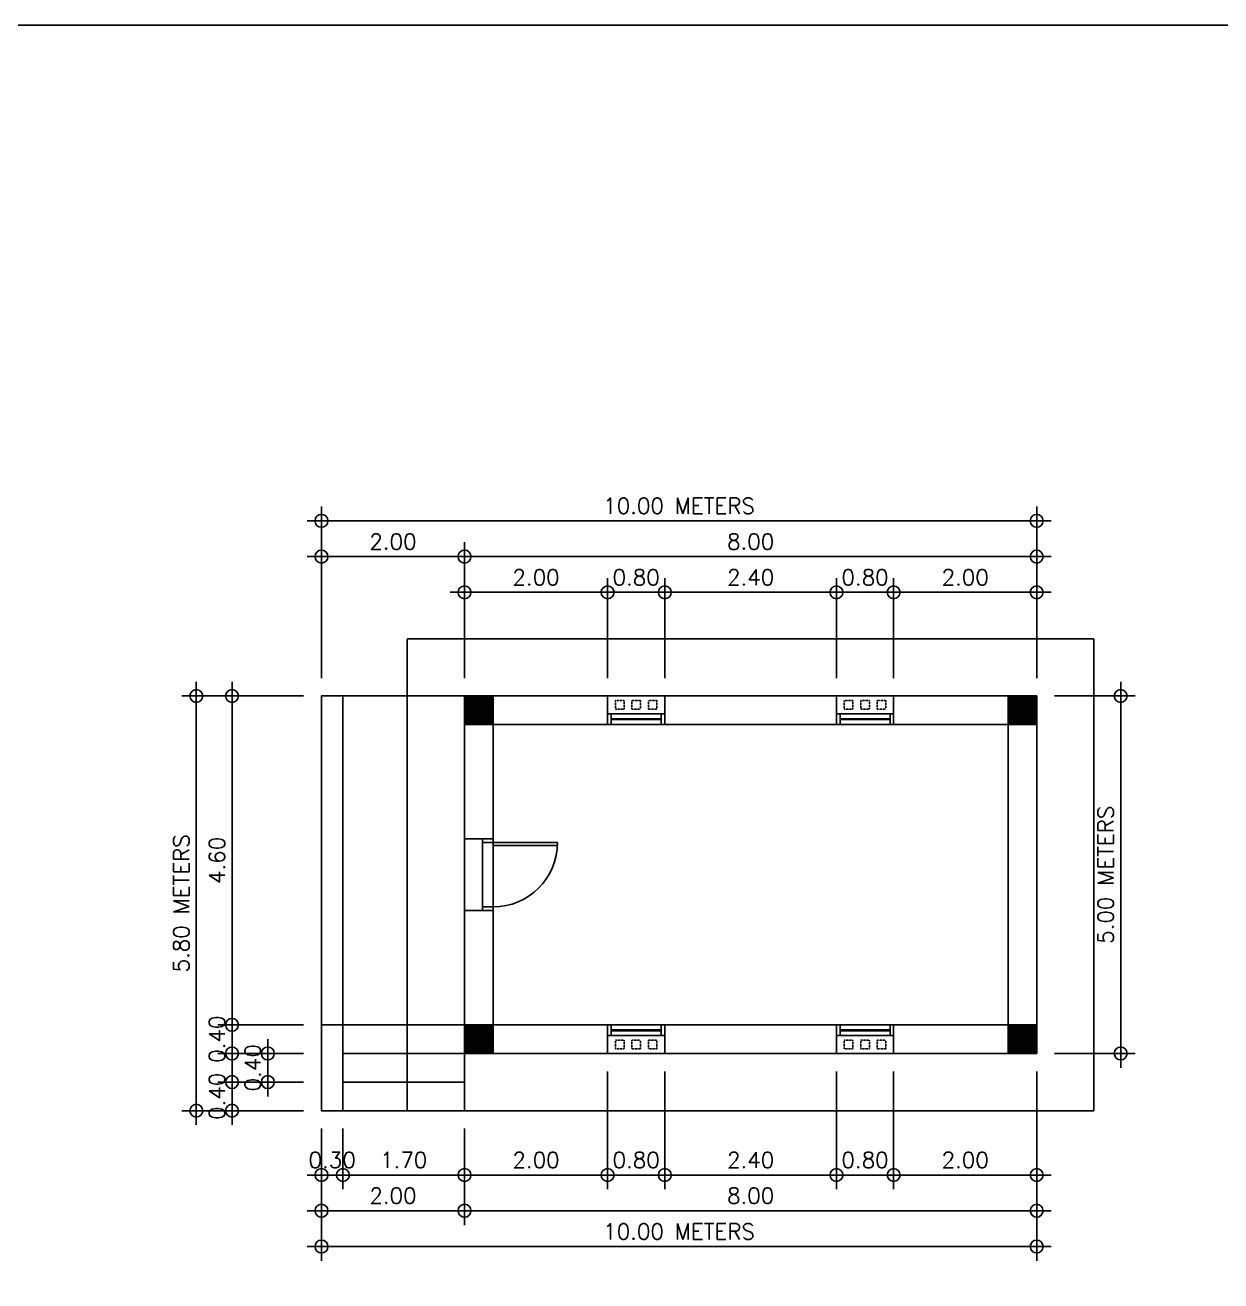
# Model space of a CAD drawing. Header units: millimetres. Extents: x -251401 to 377140, y -30451 to 275830.
# Drawn here: x 193580 to 210298, y 6819 to 24384 of the extents above; entities that cross this region are included whole.
import ezdxf

# ---------------------------------------------------------------- set-up
doc = ezdxf.new("R2010")
doc.units = ezdxf.units.MM
doc.linetypes.add('HIDDEN', pattern=[9.525, 6.35, -3.175])
for name, color, linetype in [('0-S1', 1, 'Continuous'), ('A-COLUMNS', 5, 'Continuous'), ('A-DIMENSIONS', 30, 'Continuous'), ('A-DOORS', 2, 'Continuous'), ('A-HATCH', 8, 'Continuous'), ('A-WALL', 4, 'Continuous'), ('A-WINDOWS', 2, 'Continuous')]:
    doc.layers.add(name, color=color, linetype=linetype)
doc.styles.add('LEROY', font='simplex.shx')
doc.dimstyles.new('DIM100', dxfattribs={"dimscale": 0, "dimtxt": 220, "dimasz": 180, "dimexe": 220, "dimexo": 250, "dimgap": 1, "dimtad": 1, "dimtoh": 1, "dimlfac": 0.001, "dimzin": 1, "dimdsep": 46, "dimtxsty": 'LEROY', "dimblk1": 'ORIGIN', "dimblk2": 'ORIGIN', "dimsah": 1, "dimcen": 0.18, "dimclrd": 30, "dimclre": 30, "dimclrt": 7, "dimazin": 0, "dimtfac": 1, "dimtix": 1, "dimtmove": 1, "dimatfit": 3, "dimfxl": 1, "dimtvp": 1, "dimtolj": 2, "dimtzin": 0, "dimarcsym": 0})

# ---------------------------------------------------------------- blocks, each defined once
blk = doc.blocks.new('2h5h25225h')
at = {"layer": 'A-WALL', "color": 8}
blk.add_lwpolyline([(0, 0), (800, 0), (800, -400), (0, -400)], close=True, dxfattribs=at)
at = {"layer": 'A-WALL', "color": 8, "linetype": 'HIDDEN', "ltscale": 0.1}
for points in [[(230, -335), (110, -335), (110, -215), (230, -215)], [(460, -335), (340, -335), (340, -215), (460, -215)], [(570, -335), (690, -335), (690, -215), (570, -215)]]:
    blk.add_lwpolyline(points, close=True, dxfattribs=at)
at = {"layer": 'A-WINDOWS', "color": 8}
blk.add_lwpolyline([(0, 0), (0, -150), (800, -150), (800, 0)], close=True, dxfattribs=at)
at = {"layer": 'A-WINDOWS', "color": 2}
for points in [[(0, -150), (50, -150), (50, 0), (0, 0)], [(800, -150), (750, -150), (750, 0), (800, 0)]]:
    blk.add_lwpolyline(points, close=True, dxfattribs=at)
at = {"layer": 'A-WINDOWS', "color": 1}
blk.add_lwpolyline([(50, -81), (750, -81), (750, -69), (50, -69)], close=True, dxfattribs=at)
blk = doc.blocks.new('USER ARROW 100')
at = {"layer": 'A-DIMENSIONS'}
for q in [(-200, 0), (200, 0)]:
    blk.add_line((0, 0), q, dxfattribs=at)
for points in [[(0, 0), (0, 200)], [(0, 0), (0, -200)]]:
    blk.add_lwpolyline(points, dxfattribs=at)
blk.add_circle((0, 0), 90, dxfattribs=at)
blk = doc.blocks.new('*D51')
at = {"layer": 'A-DIMENSIONS', "color": 30, "transparency": 16777216}
for p, q in [((199723, 15250), (199723, 16450)), ((199724, 16450), (201722, 16450)), ((201723, 15250), (201723, 16450))]:
    blk.add_line(p, q, dxfattribs=at)
at = {"layer": 'Defpoints', "color": 0, "transparency": 16777216}
for p in [(201723, 16450), (199723, 15000), (201723, 15000)]:
    blk.add_point(p, dxfattribs=at)
at = {"layer": 'A-DIMENSIONS', "color": 30, "transparency": 16777216, "rotation": 180}
blk.add_blockref('USER ARROW 100', (199723, 16450), dxfattribs=at)
at = {"layer": 'A-DIMENSIONS', "color": 30, "transparency": 16777216}
blk.add_blockref('USER ARROW 100', (201723, 16450), dxfattribs=at)
at = {"layer": 'A-DIMENSIONS', "color": 7, "transparency": 16777216, "insert": (200723, 16660), "char_height": 220, "attachment_point": 5, "style": 'LEROY'}
blk.add_mtext('\\A2;2.00', dxfattribs=at)
blk = doc.blocks.new('*D52')
at = {"layer": 'A-DIMENSIONS', "color": 30, "transparency": 16777216}
for p, q in [((197723, 15250), (197723, 17450)), ((197724, 17450), (207722, 17450)), ((207723, 15250), (207723, 17450))]:
    blk.add_line(p, q, dxfattribs=at)
at = {"layer": 'Defpoints', "color": 0, "transparency": 16777216}
for p in [(207723, 17450), (197723, 15000), (207723, 15000)]:
    blk.add_point(p, dxfattribs=at)
at = {"layer": 'A-DIMENSIONS', "color": 30, "transparency": 16777216, "rotation": 180}
blk.add_blockref('USER ARROW 100', (197723, 17450), dxfattribs=at)
at = {"layer": 'A-DIMENSIONS', "color": 30, "transparency": 16777216}
blk.add_blockref('USER ARROW 100', (207723, 17450), dxfattribs=at)
at = {"layer": 'A-DIMENSIONS', "color": 7, "transparency": 16777216, "insert": (202723, 17660), "char_height": 220, "attachment_point": 5, "style": 'LEROY'}
blk.add_mtext('\\A2;10.00 METERS', dxfattribs=at)
blk = doc.blocks.new('*D53')
at = {"layer": 'A-DIMENSIONS', "color": 30, "transparency": 16777216}
for p, q in [((201722, 16450), (201721, 16450)), ((201723, 15250), (201723, 16450)), ((201723, 16450), (202523, 16450)), ((202523, 15250), (202523, 16450)), ((202524, 16450), (202525, 16450))]:
    blk.add_line(p, q, dxfattribs=at)
at = {"layer": 'Defpoints', "color": 0, "transparency": 16777216}
for p in [(202523, 16450), (201723, 15000), (202523, 15000)]:
    blk.add_point(p, dxfattribs=at)
at = {"layer": 'A-DIMENSIONS', "color": 30, "transparency": 16777216}
blk.add_blockref('USER ARROW 100', (201723, 16450), dxfattribs=at)
at = {"layer": 'A-DIMENSIONS', "color": 30, "transparency": 16777216, "rotation": 180}
blk.add_blockref('USER ARROW 100', (202523, 16450), dxfattribs=at)
at = {"layer": 'A-DIMENSIONS', "color": 7, "transparency": 16777216, "insert": (202123, 16660), "char_height": 220, "attachment_point": 5, "style": 'LEROY'}
blk.add_mtext('\\A2;0.80', dxfattribs=at)
blk = doc.blocks.new('*D54')
at = {"layer": 'A-DIMENSIONS', "color": 30, "transparency": 16777216}
for p, q in [((202523, 15250), (202523, 16450)), ((202524, 16450), (204922, 16450)), ((204923, 15250), (204923, 16450))]:
    blk.add_line(p, q, dxfattribs=at)
at = {"layer": 'Defpoints', "color": 0, "transparency": 16777216}
for p in [(204923, 16450), (202523, 15000), (204923, 15000)]:
    blk.add_point(p, dxfattribs=at)
at = {"layer": 'A-DIMENSIONS', "color": 30, "transparency": 16777216, "rotation": 180}
blk.add_blockref('USER ARROW 100', (202523, 16450), dxfattribs=at)
at = {"layer": 'A-DIMENSIONS', "color": 30, "transparency": 16777216}
blk.add_blockref('USER ARROW 100', (204923, 16450), dxfattribs=at)
at = {"layer": 'A-DIMENSIONS', "color": 7, "transparency": 16777216, "insert": (203723, 16660), "char_height": 220, "attachment_point": 5, "style": 'LEROY'}
blk.add_mtext('\\A2;2.40', dxfattribs=at)
blk = doc.blocks.new('*D55')
at = {"layer": 'A-DIMENSIONS', "color": 30, "transparency": 16777216}
for p, q in [((205723, 15250), (205723, 16450)), ((207722, 16450), (205724, 16450)), ((207723, 15250), (207723, 16450))]:
    blk.add_line(p, q, dxfattribs=at)
at = {"layer": 'Defpoints', "color": 0, "transparency": 16777216}
for p in [(205723, 16450), (205723, 15000), (207723, 15000)]:
    blk.add_point(p, dxfattribs=at)
at = {"layer": 'A-DIMENSIONS', "color": 30, "transparency": 16777216, "rotation": 180}
blk.add_blockref('USER ARROW 100', (205723, 16450), dxfattribs=at)
at = {"layer": 'A-DIMENSIONS', "color": 30, "transparency": 16777216}
blk.add_blockref('USER ARROW 100', (207723, 16450), dxfattribs=at)
at = {"layer": 'A-DIMENSIONS', "color": 7, "transparency": 16777216, "insert": (206723, 16660), "char_height": 220, "attachment_point": 5, "style": 'LEROY'}
blk.add_mtext('\\A2;2.00', dxfattribs=at)
blk = doc.blocks.new('*D56')
at = {"layer": 'A-DIMENSIONS', "color": 30, "transparency": 16777216}
for p, q in [((204922, 16450), (204921, 16450)), ((204923, 15250), (204923, 16450)), ((205723, 16450), (204923, 16450)), ((205723, 15250), (205723, 16450)), ((205724, 16450), (205725, 16450))]:
    blk.add_line(p, q, dxfattribs=at)
at = {"layer": 'Defpoints', "color": 0, "transparency": 16777216}
for p in [(204923, 16450), (204923, 15000), (205723, 15000)]:
    blk.add_point(p, dxfattribs=at)
at = {"layer": 'A-DIMENSIONS', "color": 30, "transparency": 16777216}
blk.add_blockref('USER ARROW 100', (204923, 16450), dxfattribs=at)
at = {"layer": 'A-DIMENSIONS', "color": 30, "transparency": 16777216, "rotation": 180}
blk.add_blockref('USER ARROW 100', (205723, 16450), dxfattribs=at)
at = {"layer": 'A-DIMENSIONS', "color": 7, "transparency": 16777216, "insert": (205323, 16660), "char_height": 220, "attachment_point": 5, "style": 'LEROY'}
blk.add_mtext('\\A2;0.80', dxfattribs=at)
blk = doc.blocks.new('*D57')
at = {"layer": 'A-DIMENSIONS', "color": 30, "transparency": 16777216}
for p, q in [((201723, 9750), (201723, 8300)), ((199723, 8950), (199723, 8300)), ((199724, 8300), (201722, 8300))]:
    blk.add_line(p, q, dxfattribs=at)
at = {"layer": 'Defpoints', "color": 0, "transparency": 16777216}
for p in [(201723, 10000), (199723, 9200), (201723, 8300)]:
    blk.add_point(p, dxfattribs=at)
at = {"layer": 'A-DIMENSIONS', "color": 30, "transparency": 16777216, "rotation": 180}
blk.add_blockref('USER ARROW 100', (199723, 8300), dxfattribs=at)
at = {"layer": 'A-DIMENSIONS', "color": 30, "transparency": 16777216}
blk.add_blockref('USER ARROW 100', (201723, 8300), dxfattribs=at)
at = {"layer": 'A-DIMENSIONS', "color": 7, "transparency": 16777216, "insert": (200723, 8510), "char_height": 220, "attachment_point": 5, "style": 'LEROY'}
blk.add_mtext('\\A2;2.00', dxfattribs=at)
blk = doc.blocks.new('*D58')
at = {"layer": 'A-DIMENSIONS', "color": 30, "transparency": 16777216}
for p, q in [((207723, 9750), (207723, 7300)), ((197723, 8950), (197723, 7300)), ((197724, 7300), (207722, 7300))]:
    blk.add_line(p, q, dxfattribs=at)
at = {"layer": 'Defpoints', "color": 0, "transparency": 16777216}
for p in [(207723, 10000), (197723, 9200), (207723, 7300)]:
    blk.add_point(p, dxfattribs=at)
at = {"layer": 'A-DIMENSIONS', "color": 30, "transparency": 16777216, "rotation": 180}
blk.add_blockref('USER ARROW 100', (197723, 7300), dxfattribs=at)
at = {"layer": 'A-DIMENSIONS', "color": 30, "transparency": 16777216}
blk.add_blockref('USER ARROW 100', (207723, 7300), dxfattribs=at)
at = {"layer": 'A-DIMENSIONS', "color": 7, "transparency": 16777216, "insert": (202723, 7510), "char_height": 220, "attachment_point": 5, "style": 'LEROY'}
blk.add_mtext('\\A2;10.00 METERS', dxfattribs=at)
blk = doc.blocks.new('*D59')
at = {"layer": 'A-DIMENSIONS', "color": 30, "transparency": 16777216}
for p, q in [((201723, 9750), (201723, 8300)), ((202523, 9750), (202523, 8300)), ((201722, 8300), (201721, 8300)), ((201723, 8300), (202523, 8300)), ((202524, 8300), (202525, 8300))]:
    blk.add_line(p, q, dxfattribs=at)
at = {"layer": 'Defpoints', "color": 0, "transparency": 16777216}
for p in [(201723, 10000), (202523, 10000), (202523, 8300)]:
    blk.add_point(p, dxfattribs=at)
at = {"layer": 'A-DIMENSIONS', "color": 30, "transparency": 16777216}
blk.add_blockref('USER ARROW 100', (201723, 8300), dxfattribs=at)
at = {"layer": 'A-DIMENSIONS', "color": 30, "transparency": 16777216, "rotation": 180}
blk.add_blockref('USER ARROW 100', (202523, 8300), dxfattribs=at)
at = {"layer": 'A-DIMENSIONS', "color": 7, "transparency": 16777216, "insert": (202123, 8510), "char_height": 220, "attachment_point": 5, "style": 'LEROY'}
blk.add_mtext('\\A2;0.80', dxfattribs=at)
blk = doc.blocks.new('*D60')
at = {"layer": 'A-DIMENSIONS', "color": 30, "transparency": 16777216}
for p, q in [((202523, 9750), (202523, 8300)), ((204923, 9750), (204923, 8300)), ((202524, 8300), (204922, 8300))]:
    blk.add_line(p, q, dxfattribs=at)
at = {"layer": 'Defpoints', "color": 0, "transparency": 16777216}
for p in [(202523, 10000), (204923, 10000), (204923, 8300)]:
    blk.add_point(p, dxfattribs=at)
at = {"layer": 'A-DIMENSIONS', "color": 30, "transparency": 16777216, "rotation": 180}
blk.add_blockref('USER ARROW 100', (202523, 8300), dxfattribs=at)
at = {"layer": 'A-DIMENSIONS', "color": 30, "transparency": 16777216}
blk.add_blockref('USER ARROW 100', (204923, 8300), dxfattribs=at)
at = {"layer": 'A-DIMENSIONS', "color": 7, "transparency": 16777216, "insert": (203723, 8510), "char_height": 220, "attachment_point": 5, "style": 'LEROY'}
blk.add_mtext('\\A2;2.40', dxfattribs=at)
blk = doc.blocks.new('*D61')
at = {"layer": 'A-DIMENSIONS', "color": 30, "transparency": 16777216}
for p, q in [((205723, 9750), (205723, 8300)), ((207723, 9750), (207723, 8300)), ((207722, 8300), (205724, 8300))]:
    blk.add_line(p, q, dxfattribs=at)
at = {"layer": 'Defpoints', "color": 0, "transparency": 16777216}
for p in [(205723, 10000), (207723, 10000), (205723, 8300)]:
    blk.add_point(p, dxfattribs=at)
at = {"layer": 'A-DIMENSIONS', "color": 30, "transparency": 16777216, "rotation": 180}
blk.add_blockref('USER ARROW 100', (205723, 8300), dxfattribs=at)
at = {"layer": 'A-DIMENSIONS', "color": 30, "transparency": 16777216}
blk.add_blockref('USER ARROW 100', (207723, 8300), dxfattribs=at)
at = {"layer": 'A-DIMENSIONS', "color": 7, "transparency": 16777216, "insert": (206723, 8510), "char_height": 220, "attachment_point": 5, "style": 'LEROY'}
blk.add_mtext('\\A2;2.00', dxfattribs=at)
blk = doc.blocks.new('*D62')
at = {"layer": 'A-DIMENSIONS', "color": 30, "transparency": 16777216}
for p, q in [((204923, 9750), (204923, 8300)), ((205723, 9750), (205723, 8300)), ((204922, 8300), (204921, 8300)), ((205723, 8300), (204923, 8300)), ((205724, 8300), (205725, 8300))]:
    blk.add_line(p, q, dxfattribs=at)
at = {"layer": 'Defpoints', "color": 0, "transparency": 16777216}
for p in [(204923, 10000), (205723, 10000), (204923, 8300)]:
    blk.add_point(p, dxfattribs=at)
at = {"layer": 'A-DIMENSIONS', "color": 30, "transparency": 16777216}
blk.add_blockref('USER ARROW 100', (204923, 8300), dxfattribs=at)
at = {"layer": 'A-DIMENSIONS', "color": 30, "transparency": 16777216, "rotation": 180}
blk.add_blockref('USER ARROW 100', (205723, 8300), dxfattribs=at)
at = {"layer": 'A-DIMENSIONS', "color": 7, "transparency": 16777216, "insert": (205323, 8510), "char_height": 220, "attachment_point": 5, "style": 'LEROY'}
blk.add_mtext('\\A2;0.80', dxfattribs=at)
blk = doc.blocks.new('*D63')
at = {"layer": 'A-DIMENSIONS', "color": 30, "transparency": 16777216}
for p, q in [((197473, 15000), (195973, 15000)), ((195973, 9201), (195973, 14999)), ((197473, 9200), (195973, 9200))]:
    blk.add_line(p, q, dxfattribs=at)
at = {"layer": 'Defpoints', "color": 0, "transparency": 16777216}
for p in [(195973, 15000), (197723, 15000), (197723, 9200)]:
    blk.add_point(p, dxfattribs=at)
at = {"layer": 'A-DIMENSIONS', "color": 30, "transparency": 16777216}
for p, rotation in [((195973, 15000), 90), ((195973, 9200), 270)]:
    blk.add_blockref('USER ARROW 100', p, dxfattribs=dict(at, rotation=rotation))
at = {"layer": 'A-DIMENSIONS', "color": 7, "transparency": 16777216, "insert": (195763, 12100), "char_height": 220, "attachment_point": 5, "rotation": 90, "style": 'LEROY'}
blk.add_mtext('\\A2;5.80 METERS', dxfattribs=at)
blk = doc.blocks.new('*D64')
at = {"layer": 'A-DIMENSIONS', "color": 30, "transparency": 16777216}
for p, q in [((207973, 15000), (208897.5, 15000)), ((208897.5, 10001), (208897.5, 14999)), ((207973, 10000), (208897.5, 10000))]:
    blk.add_line(p, q, dxfattribs=at)
at = {"layer": 'Defpoints', "color": 0, "transparency": 16777216}
for p in [(207723, 15000), (208897.5, 15000), (207723, 10000)]:
    blk.add_point(p, dxfattribs=at)
at = {"layer": 'A-DIMENSIONS', "color": 30, "transparency": 16777216}
for p, rotation in [((208897.5, 15000), 90), ((208897.5, 10000), 270)]:
    blk.add_blockref('USER ARROW 100', p, dxfattribs=dict(at, rotation=rotation))
at = {"layer": 'A-DIMENSIONS', "color": 7, "transparency": 16777216, "insert": (208687.5, 12500), "char_height": 220, "attachment_point": 5, "rotation": 90, "style": 'LEROY'}
blk.add_mtext('\\A2;5.00 METERS', dxfattribs=at)
blk = doc.blocks.new('1hhqhq4')
at = {"layer": 'A-DOORS', "color": 1}
blk.add_lwpolyline([(50, 0), (50, 900), (90, 900), (90, 0)], close=True, dxfattribs=at)
at = {"layer": 'A-DOORS', "color": 8}
blk.add_lwpolyline([(0, 0), (0, -150), (1000, -150), (1000, 0)], close=True, dxfattribs=at)
at = {"layer": 'A-DOORS'}
for points in [[(0, 0), (50, 0), (50, -150), (0, -150)], [(1000, 0), (950, 0), (950, -150), (1000, -150)]]:
    blk.add_lwpolyline(points, close=True, dxfattribs=at)
at = {"layer": 'A-DOORS', "color": 8}
blk.add_arc((50, 0), 900, 0, 90, dxfattribs=at)
blk = doc.blocks.new('*D65')
at = {"layer": 'A-DIMENSIONS', "color": 30, "transparency": 16777216}
for p, q in [((196473, 9601), (196473, 9602)), ((197473, 9600), (196473, 9600)), ((196473, 9200), (196473, 9600)), ((197473, 9200), (196473, 9200)), ((196473, 9199), (196473, 9198))]:
    blk.add_line(p, q, dxfattribs=at)
at = {"layer": 'Defpoints', "color": 0, "transparency": 16777216}
for p in [(196473, 9600), (197723, 9600), (197723, 9200)]:
    blk.add_point(p, dxfattribs=at)
at = {"layer": 'A-DIMENSIONS', "color": 30, "transparency": 16777216}
for p, rotation in [((196473, 9600), 270), ((196473, 9200), 90)]:
    blk.add_blockref('USER ARROW 100', p, dxfattribs=dict(at, rotation=rotation))
at = {"layer": 'A-DIMENSIONS', "color": 7, "transparency": 16777216, "insert": (196263, 9400), "char_height": 220, "attachment_point": 5, "rotation": 90, "style": 'LEROY'}
blk.add_mtext('\\A2;0.40', dxfattribs=at)
blk = doc.blocks.new('*D66')
at = {"layer": 'A-DIMENSIONS', "color": 30, "transparency": 16777216}
for p, q in [((196973, 10001), (196973, 10002)), ((197473, 10000), (196973, 10000)), ((196973, 10000), (196973, 9600)), ((197473, 9600), (196973, 9600)), ((196973, 9599), (196973, 9598))]:
    blk.add_line(p, q, dxfattribs=at)
at = {"layer": 'Defpoints', "color": 0, "transparency": 16777216}
for p in [(197723, 10000), (196973, 9600), (197723, 9600)]:
    blk.add_point(p, dxfattribs=at)
at = {"layer": 'A-DIMENSIONS', "color": 30, "transparency": 16777216}
for p, rotation in [((196973, 10000), 270), ((196973, 9600), 90)]:
    blk.add_blockref('USER ARROW 100', p, dxfattribs=dict(at, rotation=rotation))
at = {"layer": 'A-DIMENSIONS', "color": 7, "transparency": 16777216, "insert": (196763, 9800), "char_height": 220, "attachment_point": 5, "rotation": 90, "style": 'LEROY'}
blk.add_mtext('\\A2;0.40', dxfattribs=at)
blk = doc.blocks.new('*D67')
at = {"layer": 'A-DIMENSIONS', "color": 30, "transparency": 16777216}
for p, q in [((196473, 10401), (196473, 10402)), ((197473, 10400), (196473, 10400)), ((196473, 10000), (196473, 10400)), ((197473, 10000), (196473, 10000)), ((196473, 9999), (196473, 9998))]:
    blk.add_line(p, q, dxfattribs=at)
at = {"layer": 'Defpoints', "color": 0, "transparency": 16777216}
for p in [(196473, 10400), (197723, 10400), (197723, 10000)]:
    blk.add_point(p, dxfattribs=at)
at = {"layer": 'A-DIMENSIONS', "color": 30, "transparency": 16777216}
for p, rotation in [((196473, 10400), 270), ((196473, 10000), 90)]:
    blk.add_blockref('USER ARROW 100', p, dxfattribs=dict(at, rotation=rotation))
at = {"layer": 'A-DIMENSIONS', "color": 7, "transparency": 16777216, "insert": (196263, 10200), "char_height": 220, "attachment_point": 5, "rotation": 90, "style": 'LEROY'}
blk.add_mtext('\\A2;0.40', dxfattribs=at)
blk = doc.blocks.new('*D68')
at = {"layer": 'A-DIMENSIONS', "color": 30, "transparency": 16777216}
for p, q in [((197473, 15000), (196473, 15000)), ((196473, 14999), (196473, 10401)), ((197473, 10400), (196473, 10400))]:
    blk.add_line(p, q, dxfattribs=at)
at = {"layer": 'Defpoints', "color": 0, "transparency": 16777216}
for p in [(197723, 15000), (196473, 10400), (197723, 10400)]:
    blk.add_point(p, dxfattribs=at)
at = {"layer": 'A-DIMENSIONS', "color": 30, "transparency": 16777216}
for p, rotation in [((196473, 15000), 90), ((196473, 10400), 270)]:
    blk.add_blockref('USER ARROW 100', p, dxfattribs=dict(at, rotation=rotation))
at = {"layer": 'A-DIMENSIONS', "color": 7, "transparency": 16777216, "insert": (196263, 12700), "char_height": 220, "attachment_point": 5, "rotation": 90, "style": 'LEROY'}
blk.add_mtext('\\A2;4.60', dxfattribs=at)
blk = doc.blocks.new('*D69')
at = {"layer": 'A-DIMENSIONS', "color": 30, "transparency": 16777216}
for p, q in [((197723, 15250), (197723, 16950)), ((199722, 16950), (197724, 16950)), ((199723, 15250), (199723, 16950))]:
    blk.add_line(p, q, dxfattribs=at)
at = {"layer": 'Defpoints', "color": 0, "transparency": 16777216}
for p in [(197723, 16950), (197723, 15000), (199723, 15000)]:
    blk.add_point(p, dxfattribs=at)
at = {"layer": 'A-DIMENSIONS', "color": 30, "transparency": 16777216, "rotation": 180}
blk.add_blockref('USER ARROW 100', (197723, 16950), dxfattribs=at)
at = {"layer": 'A-DIMENSIONS', "color": 30, "transparency": 16777216}
blk.add_blockref('USER ARROW 100', (199723, 16950), dxfattribs=at)
at = {"layer": 'A-DIMENSIONS', "color": 7, "transparency": 16777216, "insert": (198723, 17160), "char_height": 220, "attachment_point": 5, "style": 'LEROY'}
blk.add_mtext('\\A2;2.00', dxfattribs=at)
blk = doc.blocks.new('*D70')
at = {"layer": 'A-DIMENSIONS', "color": 30, "transparency": 16777216}
for p, q in [((197723, 8950), (197723, 7800)), ((199723, 8950), (199723, 7800)), ((199722, 7800), (197724, 7800))]:
    blk.add_line(p, q, dxfattribs=at)
at = {"layer": 'Defpoints', "color": 0, "transparency": 16777216}
for p in [(197723, 9200), (199723, 9200), (197723, 7800)]:
    blk.add_point(p, dxfattribs=at)
at = {"layer": 'A-DIMENSIONS', "color": 30, "transparency": 16777216, "rotation": 180}
blk.add_blockref('USER ARROW 100', (197723, 7800), dxfattribs=at)
at = {"layer": 'A-DIMENSIONS', "color": 30, "transparency": 16777216}
blk.add_blockref('USER ARROW 100', (199723, 7800), dxfattribs=at)
at = {"layer": 'A-DIMENSIONS', "color": 7, "transparency": 16777216, "insert": (198723, 8010), "char_height": 220, "attachment_point": 5, "style": 'LEROY'}
blk.add_mtext('\\A2;2.00', dxfattribs=at)
blk = doc.blocks.new('*D71')
at = {"layer": 'A-DIMENSIONS', "color": 30, "transparency": 16777216}
for p, q in [((199723, 15250), (199723, 16950)), ((207722, 16950), (199724, 16950)), ((207723, 15250), (207723, 16950))]:
    blk.add_line(p, q, dxfattribs=at)
at = {"layer": 'Defpoints', "color": 0, "transparency": 16777216}
for p in [(199723, 16950), (199723, 15000), (207723, 15000)]:
    blk.add_point(p, dxfattribs=at)
at = {"layer": 'A-DIMENSIONS', "color": 30, "transparency": 16777216, "rotation": 180}
blk.add_blockref('USER ARROW 100', (199723, 16950), dxfattribs=at)
at = {"layer": 'A-DIMENSIONS', "color": 30, "transparency": 16777216}
blk.add_blockref('USER ARROW 100', (207723, 16950), dxfattribs=at)
at = {"layer": 'A-DIMENSIONS', "color": 7, "transparency": 16777216, "insert": (203723, 17160), "char_height": 220, "attachment_point": 5, "style": 'LEROY'}
blk.add_mtext('\\A2;8.00', dxfattribs=at)
blk = doc.blocks.new('*D72')
at = {"layer": 'A-DIMENSIONS', "color": 30, "transparency": 16777216}
for p, q in [((207723, 9750), (207723, 7800)), ((199723, 8950), (199723, 7800)), ((207722, 7800), (199724, 7800))]:
    blk.add_line(p, q, dxfattribs=at)
at = {"layer": 'Defpoints', "color": 0, "transparency": 16777216}
for p in [(207723, 10000), (199723, 9200), (199723, 7800)]:
    blk.add_point(p, dxfattribs=at)
at = {"layer": 'A-DIMENSIONS', "color": 30, "transparency": 16777216, "rotation": 180}
blk.add_blockref('USER ARROW 100', (199723, 7800), dxfattribs=at)
at = {"layer": 'A-DIMENSIONS', "color": 30, "transparency": 16777216}
blk.add_blockref('USER ARROW 100', (207723, 7800), dxfattribs=at)
at = {"layer": 'A-DIMENSIONS', "color": 7, "transparency": 16777216, "insert": (203723, 8010), "char_height": 220, "attachment_point": 5, "style": 'LEROY'}
blk.add_mtext('\\A2;8.00', dxfattribs=at)
blk = doc.blocks.new('*D74')
at = {"layer": 'A-DIMENSIONS', "color": 30, "transparency": 16777216}
for p, q in [((198023, 8950), (198023, 8300)), ((199723, 8950), (199723, 8300)), ((199722, 8300), (198024, 8300))]:
    blk.add_line(p, q, dxfattribs=at)
at = {"layer": 'Defpoints', "color": 0, "transparency": 16777216}
for p in [(198023, 9200), (199723, 9200), (198023, 8300)]:
    blk.add_point(p, dxfattribs=at)
at = {"layer": 'A-DIMENSIONS', "color": 30, "transparency": 16777216, "rotation": 180}
blk.add_blockref('USER ARROW 100', (198023, 8300), dxfattribs=at)
at = {"layer": 'A-DIMENSIONS', "color": 30, "transparency": 16777216}
blk.add_blockref('USER ARROW 100', (199723, 8300), dxfattribs=at)
at = {"layer": 'A-DIMENSIONS', "color": 7, "transparency": 16777216, "insert": (198873, 8510), "char_height": 220, "attachment_point": 5, "style": 'LEROY'}
blk.add_mtext('\\A2;1.70', dxfattribs=at)
blk = doc.blocks.new('*D75')
at = {"layer": 'A-DIMENSIONS', "color": 30, "transparency": 16777216}
for p, q in [((197723, 8950), (197723, 8300)), ((198023, 8950), (198023, 8300)), ((197722, 8300), (197721, 8300)), ((198023, 8300), (197723, 8300)), ((198024, 8300), (198025, 8300))]:
    blk.add_line(p, q, dxfattribs=at)
at = {"layer": 'Defpoints', "color": 0, "transparency": 16777216}
for p in [(197723, 9200), (198023, 9200), (197723, 8300)]:
    blk.add_point(p, dxfattribs=at)
at = {"layer": 'A-DIMENSIONS', "color": 30, "transparency": 16777216}
blk.add_blockref('USER ARROW 100', (197723, 8300), dxfattribs=at)
at = {"layer": 'A-DIMENSIONS', "color": 30, "transparency": 16777216, "rotation": 180}
blk.add_blockref('USER ARROW 100', (198023, 8300), dxfattribs=at)
at = {"layer": 'A-DIMENSIONS', "color": 7, "transparency": 16777216, "insert": (197873, 8510), "char_height": 220, "attachment_point": 5, "style": 'LEROY'}
blk.add_mtext('\\A2;0.30', dxfattribs=at)

msp = doc.modelspace()

# ---------------------------------------------------------------- hatches: boundary and pattern name
at = {"layer": 'A-HATCH'}
h = msp.add_hatch(dxfattribs=at)
h.set_pattern_fill('ANSI31', color=256)
h.set_pattern_definition([(45, (189723, 0), (-2.24506403, 2.24506403), [])])
h.paths.add_polyline_path([(200123, 14600), (199723, 14600), (199723, 15000), (200123, 15000)])
h.paths.add_polyline_path([(207723, 14600), (207323, 14600), (207323, 15000), (207723, 15000)])
h.paths.add_polyline_path([(207723, 10000), (207323, 10000), (207323, 10400), (207723, 10400)])
h.paths.add_polyline_path([(200123, 10000), (199723, 10000), (199723, 10400), (200123, 10400)])

# ---------------------------------------------------------------- linework, layer by layer
at = {"layer": '0-S1', "linetype": 'HIDDEN', "ltscale": 0.3}
msp.add_lwpolyline([(198923, 15800), (198923, 9200), (208523, 9200), (208523, 15800)], close=True, dxfattribs=at)
at = {"layer": 'A-COLUMNS'}
for points in [[(200123, 14600), (199723, 14600), (199723, 15000), (200123, 15000)], [(207723, 14600), (207323, 14600), (207323, 15000), (207723, 15000)], [(200123, 10000), (199723, 10000), (199723, 10400), (200123, 10400)], [(207723, 10000), (207323, 10000), (207323, 10400), (207723, 10400)]]:
    msp.add_lwpolyline(points, close=True, dxfattribs=at)
at = {"layer": 'A-DOORS', "color": 8}
msp.add_lwpolyline([(199723, 13000), (199723, 12000), (199973, 12000), (199973, 13000)], close=True, dxfattribs=at)
at = {"layer": 'A-WALL', "color": 3}
for points in [[(199723, 15000), (197723, 15000), (197723, 10400), (199723, 10400)], [(197723, 15000), (198023, 15000), (198023, 10400), (197723, 10400)], [(197723, 10400), (198023, 10400), (198023, 9200), (197723, 9200)]]:
    msp.add_lwpolyline(points, close=True, dxfattribs=at)
at = {"layer": 'A-WALL'}
for points in [[(200123, 13000), (200123, 14600), (201723, 14600), (201723, 15000), (199723, 15000), (199723, 13000)], [(204923, 15000), (202523, 15000), (202523, 14600), (204923, 14600)], [(205723, 10000), (205723, 10400), (207323, 10400), (207323, 14600), (205723, 14600), (205723, 15000), (207723, 15000), (207723, 10000)], [(199723, 12000), (199723, 10000), (201723, 10000), (201723, 10400), (200123, 10400), (200123, 12000)], [(202523, 10000), (202523, 10400), (204923, 10400), (204923, 10000)]]:
    msp.add_lwpolyline(points, close=True, dxfattribs=at)
at = {"layer": 'A-WALL', "color": 2}
for points in [[(198023, 10400), (199723, 10400), (199723, 10000), (198023, 10000)], [(198023, 9600), (199723, 9600), (199723, 10000), (198023, 10000)], [(198023, 9600), (199723, 9600), (199723, 9200), (198023, 9200)]]:
    msp.add_lwpolyline(points, close=True, dxfattribs=at)
at = {"layer": 'Defpoints'}
msp.add_lwpolyline([(178663.5, 24383.5), (277901.5, 24383.5), (277901.5, -30451), (178663.5, -30451)], close=True, dxfattribs=at)

# ---------------------------------------------------------------- block references
at = {"layer": 'A-DOORS', "rotation": 270}
msp.add_blockref('1hhqhq4', (200123, 13000), dxfattribs=at)
at = {"layer": 'A-WINDOWS', "rotation": 180}
msp.add_blockref('2h5h25225h', (202523, 14600), dxfattribs=at)
at = {"layer": 'A-WINDOWS', "xscale": -1, "rotation": 180}
msp.add_blockref('2h5h25225h', (204923, 14600), dxfattribs=at)
at = {"layer": 'A-WINDOWS', "xscale": -1}
msp.add_blockref('2h5h25225h', (202523, 10400), dxfattribs=at)
at = {"layer": 'A-WINDOWS'}
msp.add_blockref('2h5h25225h', (204923, 10400), dxfattribs=at)

# ---------------------------------------------------------------- dimensions: what is measured, and where the dimension line sits
at = {"layer": 'A-DIMENSIONS'}
for base, p1, p2, picture, middle in [((207723, 17450), (197723, 15000), (207723, 15000), '*D52', (202723, 17660)), ((207723, 7300), (197723, 9200), (207723, 10000), '*D58', (202723, 7510))]:
    dim = msp.add_linear_dim(base=base, p1=p1, p2=p2, text='<> METERS', dimstyle='DIM100', override={"dimscale": 1, "dimasz": 1, "dimexe": 0, "dimgap": 100, "dimblk1": 'USER ARROW 100', "dimblk2": 'USER ARROW 100', "dimlwd": 65535, "dimlwe": 65535}, dxfattribs=at)
    dim.commit()
    dim.dimension.update_dxf_attribs({"geometry": picture, "text_midpoint": middle})
for base, p1, p2, angle, picture, middle in [((197723, 16950), (199723, 15000), (197723, 15000), 180, '*D69', (198723, 17160)), ((199723, 16950), (207723, 15000), (199723, 15000), 180, '*D71', (203723, 17160)), ((204923, 16450), (205723, 15000), (204923, 15000), 180, '*D56', (205323, 16660)), ((205723, 16450), (207723, 15000), (205723, 15000), 180, '*D55', (206723, 16660)), ((196473, 10400), (197723, 15000), (197723, 10400), 270, '*D68', (196263, 12700)), ((196473, 10400), (197723, 10000), (197723, 10400), 90, '*D67', (196263, 10200)), ((196973, 9600), (197723, 10000), (197723, 9600), 270, '*D66', (196763, 9800)), ((199723, 7800), (207723, 10000), (199723, 9200), 180, '*D72', (203723, 8010)), ((204923, 8300), (205723, 10000), (204923, 10000), 180, '*D62', (205323, 8510)), ((205723, 8300), (207723, 10000), (205723, 10000), 180, '*D61', (206723, 8510)), ((196473, 9600), (197723, 9200), (197723, 9600), 90, '*D65', (196263, 9400)), ((197723, 7800), (199723, 9200), (197723, 9200), 180, '*D70', (198723, 8010)), ((198023, 8300), (199723, 9200), (198023, 9200), 180, '*D74', (198873, 8510))]:
    dim = msp.add_linear_dim(base=base, p1=p1, p2=p2, angle=angle, dimstyle='DIM100', override={"dimscale": 1, "dimasz": 1, "dimexe": 0, "dimgap": 100, "dimblk1": 'USER ARROW 100', "dimblk2": 'USER ARROW 100', "dimlwd": 65535, "dimlwe": 65535}, dxfattribs=at)
    dim.commit()
    dim.dimension.update_dxf_attribs({"geometry": picture, "text_midpoint": middle})
for base, p1, p2, picture, middle in [((201723, 16450), (199723, 15000), (201723, 15000), '*D51', (200723, 16660)), ((202523, 16450), (201723, 15000), (202523, 15000), '*D53', (202123, 16660)), ((204923, 16450), (202523, 15000), (204923, 15000), '*D54', (203723, 16660)), ((201723, 8300), (199723, 9200), (201723, 10000), '*D57', (200723, 8510)), ((202523, 8300), (201723, 10000), (202523, 10000), '*D59', (202123, 8510)), ((204923, 8300), (202523, 10000), (204923, 10000), '*D60', (203723, 8510)), ((197723, 8300), (198023, 9200), (197723, 9200), '*D75', (197873, 8510))]:
    dim = msp.add_linear_dim(base=base, p1=p1, p2=p2, dimstyle='DIM100', override={"dimscale": 1, "dimasz": 1, "dimexe": 0, "dimgap": 100, "dimblk1": 'USER ARROW 100', "dimblk2": 'USER ARROW 100', "dimlwd": 65535, "dimlwe": 65535}, dxfattribs=at)
    dim.commit()
    dim.dimension.update_dxf_attribs({"geometry": picture, "text_midpoint": middle})
for base, p1, p2, picture, middle in [((195973, 15000), (197723, 9200), (197723, 15000), '*D63', (195763, 12100)), ((208897.5, 15000), (207723, 10000), (207723, 15000), '*D64', (208687.5, 12500))]:
    dim = msp.add_linear_dim(base=base, p1=p1, p2=p2, angle=90, text='<> METERS', dimstyle='DIM100', override={"dimscale": 1, "dimasz": 1, "dimexe": 0, "dimgap": 100, "dimblk1": 'USER ARROW 100', "dimblk2": 'USER ARROW 100', "dimlwd": 65535, "dimlwe": 65535}, dxfattribs=at)
    dim.commit()
    dim.dimension.update_dxf_attribs({"geometry": picture, "text_midpoint": middle})

doc.saveas('drawing.dxf')
